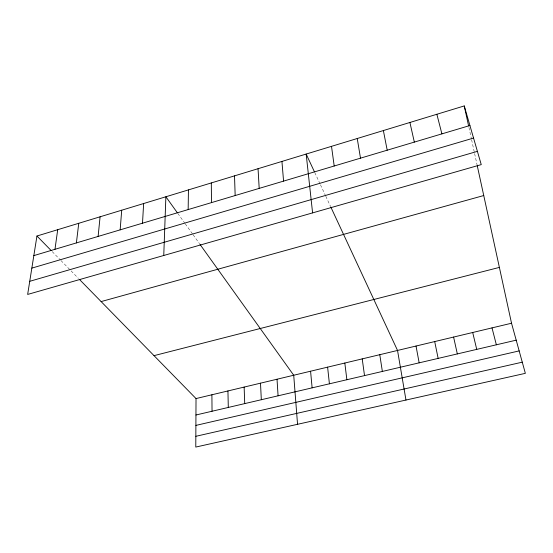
<?xml version="1.0" encoding="UTF-8"?>
<svg xmlns="http://www.w3.org/2000/svg" width="553" height="553" viewBox="0 0 553 553"><rect width="100%" height="100%" fill="white"/><g stroke="black" fill="none" stroke-linecap="round" stroke-linejoin="round"><path stroke-width="0.41" stroke-dasharray="2.77 2.07" d="M52.189 251.58L60.346 259.917M60.934 260.518L78.381 278.353M177.796 213.403L184.709 223.053M185.207 223.744L192.603 234.071M193.094 234.755L199.502 243.7M314.775 172.564L320.118 184.052M320.477 184.813L325.447 195.499M325.8 196.267L330.411 206.172M468.93 127.446L471.419 138.9M471.598 139.715L474.433 152.739M474.612 153.554L477.08 164.898"/><path stroke-width="0.83" d="M79.549 279.541L196.025 398.568L195.783 447.066L525.35 373.337L511.532 323.229L477.253 165.706M188.165 209.573L188.435 189.9M163.757 255.486L165.879 196.764L177.306 212.711M142.501 223.198L143.642 203.539M120.153 229.861L121.715 210.216M98.116 236.435L100.086 216.797M76.39 242.919L78.754 223.294M54.968 249.306L57.712 229.695M36.954 236.013L27.65 294.438L481.248 164.621L464.244 105.934L36.954 236.013L51.021 250.391M33.837 255.61L469.919 125.517M31.846 268.115L473.555 138.063M29.738 281.311L477.405 151.356M101.123 301.585L483.744 195.541M154.017 355.648L499.387 267.403M196.025 398.568L511.532 323.229M195.942 415.006L516.205 340.157M195.893 425.402L519.163 350.899M195.838 436.303L522.274 362.174M199.992 244.391L293.719 375.238L297.549 424.303M314.422 171.803L306.168 154.059L312.597 212.891M330.77 206.933L397.538 350.45L405.971 400.047M492.011 327.888L496.359 344.796M436.863 114.271L441.902 133.874M472.697 332.498L476.734 349.385M409.911 122.476L414.335 142.1M453.598 337.06L457.331 353.92M464.244 105.934L468.571 125.808M434.706 341.574L438.142 358.399M383.374 130.556L387.204 150.195M416.022 346.033L419.16 362.837M357.238 138.506L360.494 158.158M379.78 354.687L382.365 371.436M362.215 358.883L364.524 375.605M331.51 146.345L334.199 166.004M344.823 363.038L346.876 379.731M327.611 367.144L329.408 383.81M310.579 371.215L312.12 387.853M281.933 161.435L283.571 181.108M277.025 379.227L278.083 395.81M258.051 168.706L259.191 188.379M260.498 383.174L261.32 399.722M244.136 387.079L244.723 403.6M234.513 175.875L235.17 195.548M227.94 390.95L228.299 407.443M211.308 182.939L211.495 202.612M211.903 394.78L212.041 411.238"/></g></svg>
